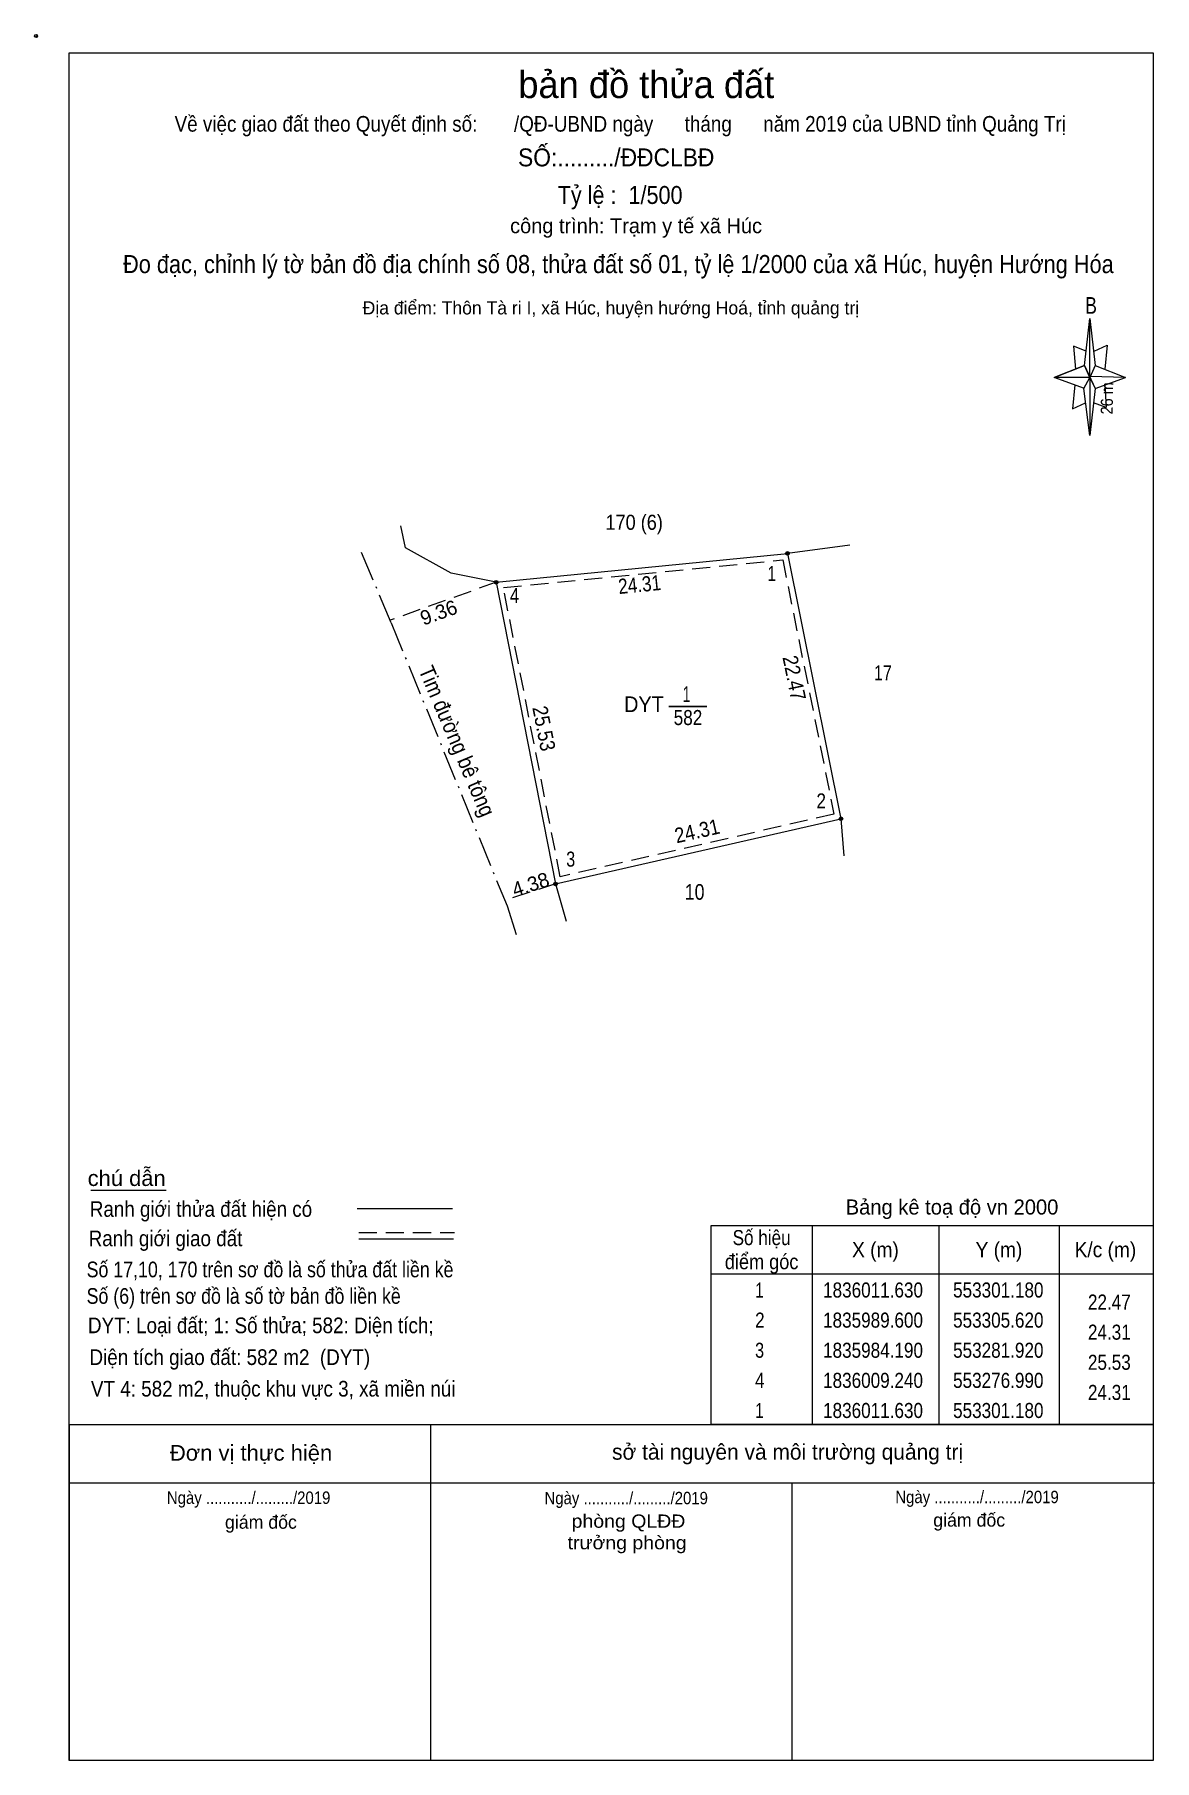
# Model space of a CAD drawing. Header units: metres. Extents: x 553239 to 553332, y 1835911 to 1836055.
import ezdxf
from ezdxf.enums import TextEntityAlignment as Align

# ---------------------------------------------------------------- set-up
doc = ezdxf.new("R2010")
doc.units = ezdxf.units.M
doc.header["$LTSCALE"] = 0.5
doc.header["$PDMODE"] = 32
doc.header["$PDSIZE"] = 0.25
doc.linetypes.add('DOT_DASHED', pattern=[7.7, 5, -1.2, 0.3, -1.2])
doc.linetypes.add('MEDIUM_DASHED', pattern=[4.5, 3, -1.5])
for name, color, linetype, lineweight in [('17', 7, 'Continuous', 13), ('6', 7, 'Continuous', 13), ('61', 7, 'Continuous', 13), ('63', 7, 'Continuous', 13)]:
    doc.layers.add(name, color=color, linetype=linetype, lineweight=lineweight)

msp = doc.modelspace()

# ---------------------------------------------------------------- hatches: boundary and pattern name
at = {"layer": '63'}
for points in [[(553301.33, 1836011.63, 1), (553301.03, 1836011.63, 1)], [(553277.14, 1836009.24, 1), (553276.84, 1836009.24, 1)], [(553305.77, 1835989.6, 1), (553305.47, 1835989.6, 1)], [(553282.07, 1835984.19, 1), (553281.77, 1835984.19, 1)]]:
    msp.add_hatch(color=256, dxfattribs=at).paths.add_polyline_path(points)

# ---------------------------------------------------------------- linework, layer by layer
at = {"layer": '17'}
msp.add_line((553243.33, 1835958.78), (553249.58, 1835958.78), dxfattribs=at)
at = {"layer": '6'}
for p, q in [((553265.45, 1835957.25), (553273.36, 1835957.25)), ((553265.58, 1835954.73), (553273.45, 1835954.73))]:
    msp.add_line(p, q, dxfattribs=at)
at = {"layer": '6', "linetype": 'MEDIUM_DASHED'}
msp.add_line((553265.58, 1835955.26), (553273.52, 1835955.26), dxfattribs=at)
at = {"layer": '61'}
for p, q in [((553325.83, 1836027.23), (553326.28, 1836031.13)), ((553325.83, 1836025.33), (553323.33, 1836026.23)), ((553326.73, 1836027.23), (553329.23, 1836026.23)), ((553326.73, 1836025.33), (553326.28, 1836021.43)), ((553327.53, 1836025.63), (553327.63, 1836023.73)), ((553327.63, 1836023.73), (553326.58, 1836024.13)), ((553241.53, 1835939.33), (553331.53, 1835939.33)), ((553241.53, 1835939.33), (553241.53, 1835911.43)), ((553271.53, 1835939.33), (553271.53, 1835911.43)), ((553241.53, 1835934.49), (553331.65, 1835934.49)), ((553241.84, 1835934.49), (553331.65, 1835934.49)), ((553301.53, 1835934.49), (553301.53, 1835911.43))]:
    msp.add_line(p, q, dxfattribs=at)
for points in [[(553241.53, 1836053.18), (553331.53, 1836053.18), (553331.53, 1835911.43), (553241.53, 1835911.43)], [(553326.28, 1836031.13), (553326.73, 1836027.23), (553326.28, 1836026.23)], [(553326.28, 1836026.23), (553323.33, 1836026.23), (553325.83, 1836027.23), (553326.73, 1836025.33), (553329.23, 1836026.23), (553326.28, 1836026.33)], [(553326.28, 1836026.23), (553326.28, 1836021.43), (553325.78, 1836025.33)]]:
    msp.add_lwpolyline(points, close=True, dxfattribs=at)
for points in [[(553325.98, 1836028.43), (553324.93, 1836028.83), (553325.08, 1836026.93)], [(553326.63, 1836028.43), (553327.73, 1836028.93), (553327.53, 1836026.93)], [(553326.28, 1836026.23), (553325.83, 1836027.23), (553323.33, 1836026.23)], [(553326.28, 1836026.23), (553326.73, 1836025.33), (553329.23, 1836026.23)], [(553325.03, 1836025.63), (553324.83, 1836023.63), (553325.93, 1836024.13)]]:
    msp.add_lwpolyline(points, dxfattribs=at)
msp.add_point((553238.78, 1836054.58), dxfattribs=at)
at = {"layer": '63', "linetype": 'DOT_DASHED'}
for p, q in [((553268.27, 1836005.86), (553265.66, 1836012.08)), ((553268.27, 1836005.86), (553277.89, 1835982.38)), ((553277.89, 1835982.38), (553278.76, 1835979.61))]:
    msp.add_line(p, q, dxfattribs=at)
at = {"layer": '63'}
for p, q in [((553276.99, 1836009.24), (553301.18, 1836011.63)), ((553276.99, 1836009.24), (553281.92, 1835984.19)), ((553281.92, 1835984.19), (553305.62, 1835989.6)), ((553305.62, 1835989.6), (553305.86, 1835986.53)), ((553281.92, 1835984.19), (553282.8, 1835981.11)), ((553303.23, 1835955.83), (553303.23, 1835939.33)), ((553313.73, 1835955.83), (553313.73, 1835939.33)), ((553323.73, 1835955.83), (553323.73, 1835939.33)), ((553294.83, 1835951.83), (553331.53, 1835951.83))]:
    msp.add_line(p, q, dxfattribs=at)
at = {"layer": '63', "linetype": 'MEDIUM_DASHED'}
for p, q in [((553276.99, 1836009.24), (553268.18, 1836006.08)), ((553281.92, 1835984.19), (553277.75, 1835982.84))]:
    msp.add_line(p, q, dxfattribs=at)
at = {"layer": '63', "lineweight": 25}
msp.add_line((553291.32, 1835998.91), (553294.48, 1835998.91), dxfattribs=at)
at = {"layer": '63'}
for points in [[(553276.99, 1836009.24), (553273.24, 1836009.98), (553269.47, 1836012.09), (553269.08, 1836013.91)], [(553306.36, 1836012.31), (553301.18, 1836011.63), (553305.62, 1835989.6)]]:
    msp.add_lwpolyline(points, dxfattribs=at)
at = {"layer": '63', "linetype": 'MEDIUM_DASHED'}
msp.add_lwpolyline([(553300.78, 1836011.09), (553305.03, 1835989.98), (553282.31, 1835984.79), (553277.59, 1836008.8)], close=True, dxfattribs=at)
at = {"layer": '63'}
msp.add_lwpolyline([(553294.83, 1835955.83), (553331.53, 1835955.83), (553331.53, 1835939.33), (553294.83, 1835939.33)], close=True, dxfattribs=at)
for centre in [(553301.18, 1836011.63), (553276.99, 1836009.24), (553305.62, 1835989.6), (553281.92, 1835984.19)]:
    msp.add_circle(centre, 0.15, dxfattribs=at)

# ---------------------------------------------------------------- texts
at = {"layer": '6'}
for s, height, width, p in [('chú dẫn', 1.296, 1.05, (553243.07, 1835959.12)), ('Ranh giới thửa đất hiện có ', 1.296, 0.9, (553243.25, 1835956.56)), ('Ranh giới giao đất', 1.3, 0.9, (553243.15, 1835954.12)), ('Số 17,10, 170 trên sơ đồ là số thửa đất liền kề', 1.3, 0.85, (553242.98, 1835951.54)), ('Số (6) trên sơ đồ là số tờ bản đồ liền kề', 1.3, 0.85, (553242.98, 1835949.34)), ('DYT: Loại đất; 1: Số thửa; 582: Diện tích;', 1.3, 0.9, (553243.09, 1835946.9)), ('Diện tích giao đất: 582 m2  (DYT)', 1.3, 0.9, (553243.22, 1835944.26)), ('VT 4: 582 m2, thuộc khu vực 3, xã miền núi', 1.3, 0.9, (553243.34, 1835941.64))]:
    msp.add_text(s, height=height, dxfattribs=dict(at, width=width)).set_placement(p)
at = {"layer": '61'}
for s, height, p in [('bản đồ thửa đất', 2.25, (553289.455, 1836049.43)), ('công trình: Trạm y tế xã Húc', 1.24, (553288.605, 1836038.21)), ('Địa điểm: Thôn Tà ri I, xã Húc, huyện hướng Hoá, tỉnh quảng trị', 1.09, (553286.515, 1836031.47)), ('sở tài nguyên và môi trường quảng trị', 1.3, (553301.185, 1835936.4)), ('giám đốc', 1.1, (553257.455, 1835930.67)), ('giám đốc', 1.1, (553316.265, 1835930.84))]:
    msp.add_text(s, height=height, dxfattribs=at).set_placement(p, align=Align.CENTER)
for s, height, width, p in [(' Về việc giao đất theo Quyết định số:       /QĐ-UBND ngày      tháng      năm 2019 của UBND tỉnh Quảng Trị', 1.3, 0.9, (553287.075, 1836046.64)), ('SỐ:........./ĐĐCLBĐ', 1.49, 0.95, (553286.955, 1836043.76)), ('Tỷ lệ :  1/500', 1.49, 0.9, (553287.28, 1836040.64)), ('Đo đạc, chỉnh lý tờ bản đồ địa chính số 08, thửa đất số 01, tỷ lệ 1/2000 của xã Húc, huyện Hướng Hóa', 1.5, 0.9, (553287.135, 1836034.9)), ('B', 1.378, 0.8, (553326.38, 1836031.53)), ('Đơn vị thực hiện', 1.3, 1.05, (553256.635, 1835936.32)), ('Ngày .........../........./2019', 1.03, 0.9, (553256.435, 1835932.73)), ('Ngày .........../........./2019', 1.03, 0.9, (553287.785, 1835932.7)), ('Ngày .........../........./2019', 1.03, 0.9, (553316.915, 1835932.79)), ('phòng QLĐĐ', 1.1, 1.1, (553287.975, 1835930.75)), ('trưởng phòng', 1.1, 1.1, (553287.86, 1835928.96))]:
    msp.add_text(s, height=height, dxfattribs=dict(at, width=width)).set_placement(p, align=Align.CENTER)
at = {"layer": '61', "width": 0.9}
msp.add_text('26 m', height=0.9999, rotation=89.004, dxfattribs=at).set_placement((553328.2029, 1836024.4963), align=Align.CENTER)
at = {"layer": '63'}
for s, height, width, p in [('170 (6)', 1.25, 0.9, (553288.445, 1836013.59)), ('17', 1.25, 0.8, (553309.1, 1836001.09)), ('1', 1.3, 0.65, (553292.795, 1835999.3)), ('582', 1.25, 0.85, (553292.915, 1835997.38)), ('10', 1.3, 0.85, (553293.465, 1835982.88)), ('Số hiệu', 1.25, 0.85, (553299.03, 1835954.21)), ('X (m)', 1.25, 0.95, (553308.48, 1835953.21)), ('Y (m)', 1.25, 0.95, (553318.735, 1835953.21)), ('K/c (m)', 1.25, 0.95, (553327.575, 1835953.21)), ('điểm góc', 1.25, 0.9, (553299.03, 1835952.21)), (' 1', 1.25, 0.75, (553298.68, 1835949.86)), ('1836011.630', 1.25, 0.85, (553308.28, 1835949.86)), ('553301.180', 1.25, 0.85, (553318.68, 1835949.86)), (' 2', 1.25, 0.85, (553298.685, 1835947.36)), ('1835989.600', 1.25, 0.85, (553308.28, 1835947.36)), ('553305.620', 1.25, 0.85, (553318.68, 1835947.36)), (' 3', 1.25, 0.8, (553298.675, 1835944.86)), ('1835984.190', 1.25, 0.85, (553308.28, 1835944.86)), ('553281.920', 1.25, 0.85, (553318.68, 1835944.86)), (' 4', 1.25, 0.85, (553298.68, 1835942.36)), ('1836009.240', 1.25, 0.85, (553308.28, 1835942.36)), ('553276.990', 1.25, 0.85, (553318.68, 1835942.36)), (' 1', 1.25, 0.75, (553298.68, 1835939.86)), ('1836011.630', 1.25, 0.85, (553308.28, 1835939.86)), ('553301.180', 1.25, 0.85, (553318.68, 1835939.86))]:
    msp.add_text(s, height=height, dxfattribs=dict(at, width=width)).set_placement(p, align=Align.CENTER)
for s, height, width, p in [(' 1', 1.25, 0.75, (553300.22, 1836009.33)), (' 4', 1.25, 0.85, (553278.91, 1836007.51)), ('DYT ', 1.3, 0.95, (553291.37, 1835998.46)), (' 2', 1.25, 0.85, (553304.37, 1835990.46)), (' 3', 1.25, 0.8, (553283.55, 1835985.63)), ('22.47', 1.25, 0.85, (553329.68, 1835948.86)), ('24.31', 1.25, 0.85, (553329.68, 1835946.36)), ('25.53', 1.25, 0.85, (553329.68, 1835943.86)), ('24.31', 1.25, 0.85, (553329.68, 1835941.36))]:
    msp.add_text(s, height=height, dxfattribs=dict(at, width=width)).set_placement(p, align=Align.RIGHT)
for s, height, rotation, width, p in [('24.31', 1.25, 5.643, 0.85, (553288.9585, 1836008.4277)), ('Tim đường bê tông', 1.3, 293.119, 0.9, (553273.1404, 1835995.7952)), ('22.47', 1.25, 281.395, 0.9, (553301.1292, 1836001.1685)), ('25.53', 1.25, 281.134, 0.9, (553280.3479, 1835996.9807)), ('24.31', 1.25, 12.859, 0.9, (553293.8109, 1835987.9802))]:
    msp.add_text(s, height=height, rotation=rotation, dxfattribs=dict(at, width=width)).set_placement(p, align=Align.CENTER)
for s, rotation, p in [('9.36', 19.732, (553272.4174, 1836006.1563)), ('4.38', 17.939, (553280.0302, 1835983.5795))]:
    msp.add_text(s, height=1.2, rotation=rotation, dxfattribs=at).set_placement(p, align=Align.CENTER)
msp.add_text('Bảng kê toạ độ vn 2000', height=1.25, dxfattribs=at).set_placement((553314.84, 1835956.75), align=Align.CENTER)

doc.saveas('drawing.dxf')
